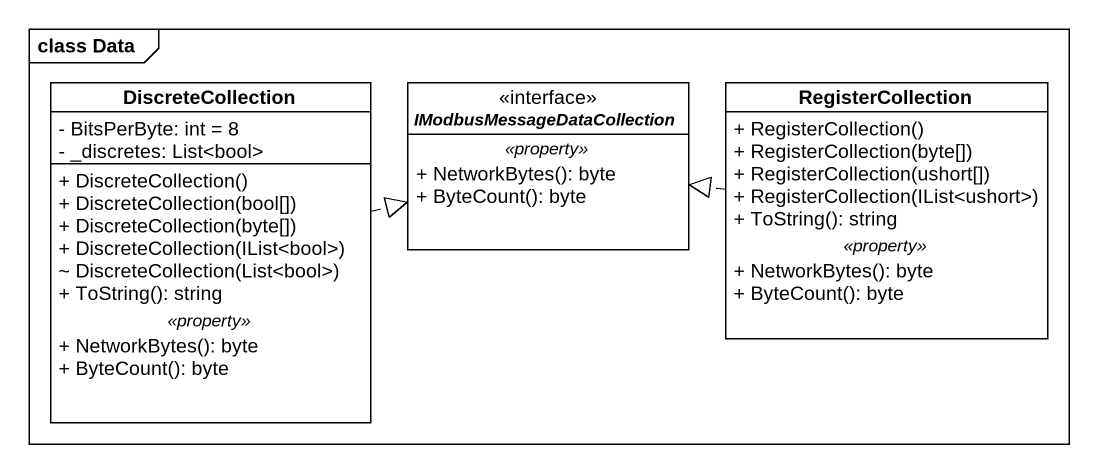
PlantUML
@startuml
mainframe class Data
hide circle
hide empty members
skinparam classAttributeIconSize 0
class DiscreteCollection {
  - BitsPerByte: int = 8
  - _discretes: List<bool>
  --
  + DiscreteCollection()
  + DiscreteCollection(bool[])
  + DiscreteCollection(byte[])
  + DiscreteCollection(IList<bool>)
  ~ DiscreteCollection(List<bool>)
  + ToString(): string
  .. <<property>> ..
  + NetworkBytes(): byte
  + ByteCount(): byte
}
interface IModbusMessageDataCollection {
  .. <<property>> ..
  + NetworkBytes(): byte
  + ByteCount(): byte
}
class RegisterCollection {
  + RegisterCollection()
  + RegisterCollection(byte[])
  + RegisterCollection(ushort[])
  + RegisterCollection(IList<ushort>)
  + ToString(): string
  .. <<property>> ..
  + NetworkBytes(): byte
  + ByteCount(): byte
}
DiscreteCollection .right.|> IModbusMessageDataCollection
RegisterCollection .left.|> IModbusMessageDataCollection
@enduml
